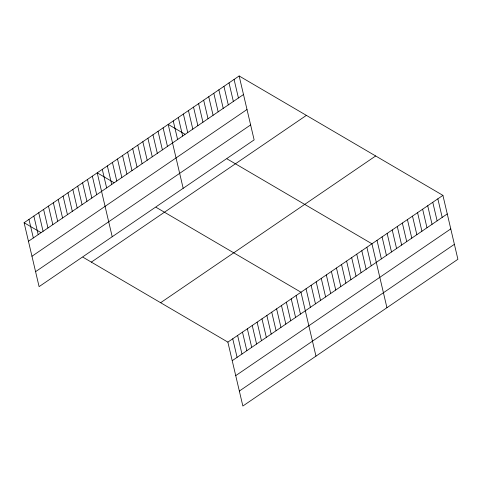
<?xml version="1.0" encoding="UTF-8"?>
<svg xmlns="http://www.w3.org/2000/svg" width="482" height="482" viewBox="0 0 482 482"><rect width="100%" height="100%" fill="white"/><g stroke="black" fill="none" stroke-linecap="round" stroke-linejoin="round"><path stroke-width="0.72" d="M239.144 75.975L254.135 139.888L39.09 286.633L24.1 222.72L239.144 75.975L442.91 195.367L457.9 259.28L242.856 406.025L227.865 342.112L82.934 257.195M28.456 241.283L243.5 94.532M31.963 256.249L247.007 109.504M35.584 271.667L250.628 124.922M91.339 262.118L306.389 115.373M160.62 302.714L375.665 155.969M227.865 342.112L442.91 195.367M232.216 360.675L447.26 213.93M235.728 375.641L450.772 228.896M239.343 391.059L454.387 244.314M184.992 134.249L168.182 124.398L183.172 188.317M227.016 158.873L371.941 243.79L386.938 307.709M114.023 182.678L97.213 172.827L112.21 236.74M156.054 207.302L300.979 292.219L315.969 356.132M24.1 222.72L40.91 232.571M437.843 198.825L442.193 217.388M432.77 202.283L437.126 220.846M427.703 205.742L432.053 224.305M422.636 209.2L426.986 227.763M417.563 212.658L421.919 231.221M412.496 216.123L416.852 234.68M407.429 219.581L411.779 238.138M402.356 223.039L406.712 241.603M397.288 226.498L401.645 245.061M392.221 229.956L396.572 248.519M387.148 233.415L391.505 251.978M382.081 236.873L386.437 255.436M377.014 240.331L381.364 258.894M366.874 247.254L371.23 265.811M361.807 250.712L366.157 269.269M356.734 254.171L361.09 272.728M351.667 257.629L356.023 276.192M346.6 261.087L350.95 279.65M341.533 264.546L345.883 283.109M336.46 268.004L340.816 286.567M331.393 271.462L335.743 290.025M326.326 274.921L330.676 293.484M321.253 278.379L325.609 296.942M316.186 281.843L320.542 300.4M311.119 285.302L315.469 303.859M306.046 288.76L310.402 307.323M296.105 295.544L300.461 314.107M291.23 298.87L295.587 317.433M234.077 79.434L238.427 97.997M286.356 302.196L290.712 320.759M281.482 305.522L285.832 324.085M229.01 82.892L233.36 101.455M276.608 308.848L280.958 327.411M223.937 86.35L228.293 104.913M271.734 312.173L276.084 330.736M218.87 89.809L223.226 108.372M266.859 315.499L271.209 334.062M213.803 93.267L218.153 111.83M261.985 318.831L266.335 337.388M208.73 96.725L213.086 115.288M257.111 322.157L261.461 340.714M203.663 100.184L208.019 118.747M252.237 325.483L256.587 344.04M198.596 103.648L202.946 122.205M247.362 328.808L251.712 347.371M193.523 107.106L197.879 125.663M242.488 332.134L246.838 350.697M188.456 110.565L192.812 129.128M237.614 335.46L241.964 354.023M183.389 114.023L187.739 132.586M232.74 338.786L237.09 357.349M178.316 117.481L182.672 136.045M173.249 120.94L177.605 139.503M163.109 127.857L167.465 146.42M158.042 131.315L162.398 149.878M152.975 134.779L157.325 153.336M147.908 138.238L152.258 156.795M142.835 141.696L147.191 160.259M137.768 145.154L142.118 163.717M132.701 148.613L137.051 167.176M127.628 152.071L131.984 170.634M122.561 155.529L126.917 174.092M117.494 158.988L121.844 177.551M112.42 162.446L116.777 181.009M107.353 165.91L111.71 184.467M102.286 169.369L106.636 187.926M92.339 176.153L96.695 194.716M87.465 179.479L91.821 198.042M82.591 182.805L86.947 201.368M77.716 186.13L82.073 204.693M72.842 189.456L77.198 208.019M67.968 192.782L72.324 211.345M63.094 196.108L67.45 214.671M58.22 199.434L62.576 217.997M53.345 202.759L57.701 221.322M48.471 206.085L52.827 224.648M43.597 209.417L47.953 227.974M38.723 212.743L43.079 231.3M33.848 216.069L38.205 234.626M28.974 219.394L33.33 237.957"/></g></svg>
